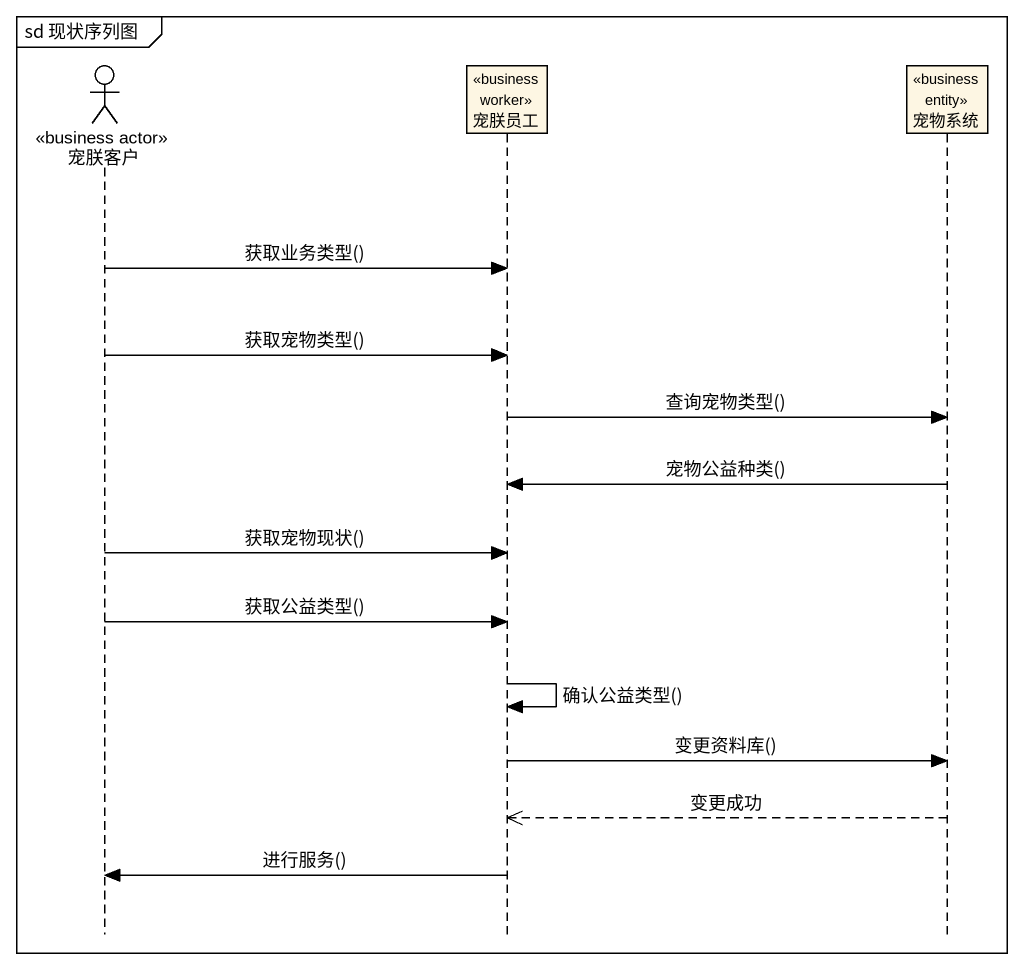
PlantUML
@startuml
mainframe sd 现状序列图
hide footbox
actor 宠朕客户 <<business actor>>
participant 宠朕员工 <<business worker>>
participant 宠物系统 <<business entity>>

宠朕客户 -> 宠朕员工 : 获取业务类型()
宠朕客户 -> 宠朕员工 : 获取宠物类型()
宠朕员工 -> 宠物系统 : 查询宠物类型()
宠物系统 -> 宠朕员工 : 宠物公益种类()
宠朕客户 -> 宠朕员工 : 获取宠物现状()
宠朕客户 -> 宠朕员工 : 获取公益类型()
宠朕员工 -> 宠朕员工 : 确认公益类型()
宠朕员工 -> 宠物系统 : 变更资料库()
宠物系统 -->> 宠朕员工 : 变更成功
宠朕员工 -> 宠朕客户 : 进行服务()
@enduml
